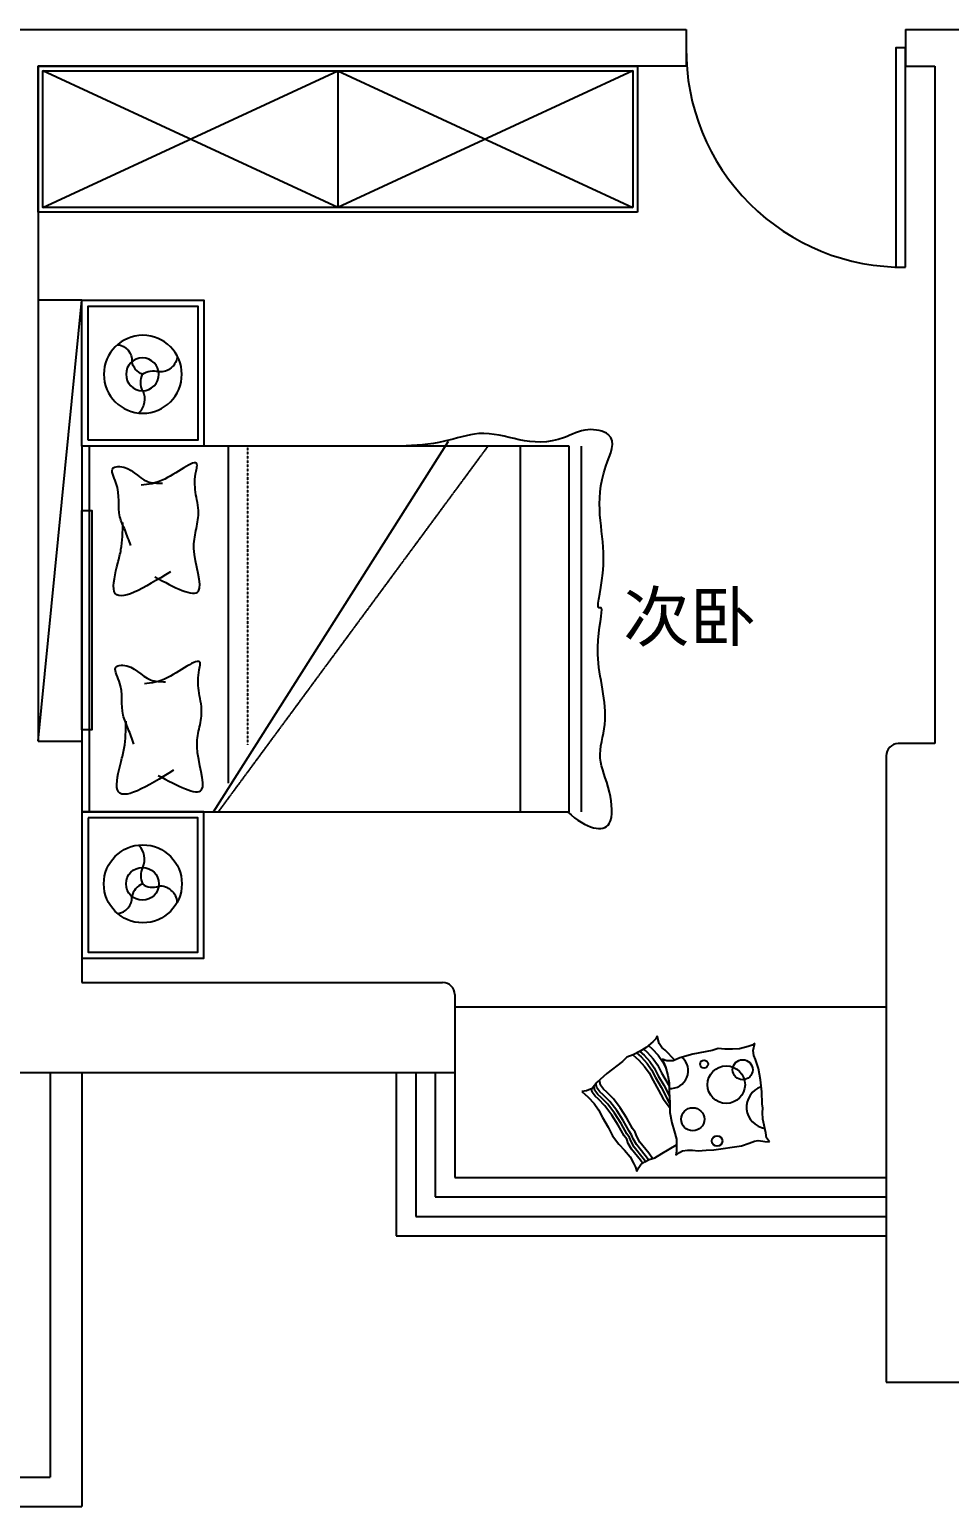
# Model space of a CAD drawing. Header units: millimetres. Extents: x 37084 to 115666, y -52331 to -28581.
# Drawn here: x 100560 to 104335, y -45184 to -39124 of the extents above; entities that cross this region are included whole.
import ezdxf

# ---------------------------------------------------------------- set-up
doc = ezdxf.new("R2010")
doc.units = ezdxf.units.MM
doc.linetypes.add('DASHED2', pattern=[0.375, 0.25, -0.125])
for name, color, linetype in [('JP-活动家具', 1, 'Continuous'), ('JP-高位家具', 1, 'Continuous'), ('家具内线', 8, 'Continuous'), ('家具外线', 4, 'Continuous')]:
    doc.layers.add(name, color=color, linetype=linetype)
doc.styles.get("Standard").update_dxf_attribs({"font": ''})
doc.styles.get('Standard').set_extended_font_data('SimSun')

# ---------------------------------------------------------------- blocks, each defined once
blk = doc.blocks.new('OKKO')
at = {"layer": 'JP-活动家具', "color": 2}
blk.add_lwpolyline([(98179.9, 1097.2), (98179.9, 1697.2), (97679.9, 1697.2), (97679.9, 1097.2)], close=True, dxfattribs=at)
at = {"layer": 'JP-活动家具', "color": 1}
blk.add_lwpolyline([(98154.9, 1122.2), (98154.9, 1672.2), (97704.9, 1672.2), (97704.9, 1122.2)], close=True, dxfattribs=at)
at = {"layer": 'JP-活动家具', "color": 3}
blk.add_circle((97929.9, 1392.5), 160, dxfattribs=at)
at = {"layer": 'JP-活动家具', "color": 1}
blk.add_circle((97931.5, 1392.5), 67.5, dxfattribs=at)
for centre, radius, start, end in [((97859.2, 1472.9), 70.8, 184.32336, 274.42075), ((98039.4, 1449), 65, 94.54721, 184.00458), ((97889.3, 1337), 69.8, 52.76922, 110.65496), ((97905.7, 1457.8), 70.2, 291.54965, 349.06021), ((97852.4, 1358.8), 86, 336.88985, 23.11015), ((98003.3, 1291.5), 80.7, 155.50609, 225.99515)]:
    blk.add_arc(centre, radius, start, end, dxfattribs=at)
blk = doc.blocks.new('rgdfc')
blk.add_line((48362.1, -14156.3), (47812.1, -14156.3))
at = {"color": 2, "ltscale": 1000}
for p, q in [((49812.1, -14156.3), (47812.1, -14156.3)), ((47812.1, -14156.3), (47812.1, -15656.3)), ((48412.1, -14156.3), (48412.1, -15538.4)), ((49812.1, -15656.3), (49812.1, -14156.3)), ((47812.1, -15656.3), (49812.1, -15656.3))]:
    blk.add_line(p, q, dxfattribs=at)
at = {"color": 1, "ltscale": 1000}
for p, q in [((47842.1, -14156.3), (47842.1, -15656.3)), ((48352.1, -15656.3), (49315.8, -14135.1))]:
    blk.add_line(p, q, dxfattribs=at)
at = {"color": 8, "linetype": 'DASHED2', "ltscale": 0.5}
for p, q in [((48372.1, -15656.3), (49478.5, -14156.3)), ((48492.1, -14156.3), (48492.1, -15381.1))]:
    blk.add_line(p, q, dxfattribs=at)
at = {"color": 8, "ltscale": 1000}
for p, q in [((49612.1, -15656.3), (49612.1, -14156.3)), ((49862.1, -15656.3), (49862.1, -14156.3))]:
    blk.add_line(p, q, dxfattribs=at)
at = {"color": 3}
blk.add_lwpolyline([(47812.1, -14420.3), (47852.1, -14420.3), (47852.1, -15320.1), (47812.1, -15320.1)], close=True, dxfattribs=at)
at = {"color": 2, "ltscale": 1000}
blk.add_open_spline([(49804.6, -15656.3), (49883.5, -15726.4), (50001.1, -15755.3), (49979.3, -15545.3), (49920.3, -15437.8), (49985.4, -15247.1), (49903.1, -15027.9), (49961.8, -14783.8), (49911.6, -14856.1), (49985.4, -14572.5), (49895.1, -14355), (50020.8, -14108.3), (49878.2, -14076.9), (49676.3, -14189.6), (49511, -14065.1), (49286.3, -14147.1), (49179.7, -14153.1), (49120.2, -14156.3)], degree=3, knots=[0, 0, 0, 0, 140.356688, 240.855445, 374.272085, 514.628774, 800.960617, 1037.309606, 1234.977718, 1501.883052, 1872.056655, 1990.732643, 2052.345442, 2125.407537, 2467.000811, 2608.004871, 2786.638856, 2786.638856, 2786.638856, 2786.638856], dxfattribs=at)
at = {"color": 1, "ltscale": 1000}
for points, knots in [([(48012.1, -14563.5), (48004.9, -14542.6), (47991.2, -14503.2), (47952.1, -14419.2), (47976.9, -14341.9), (47921.9, -14244.2), (48009, -14232.2), (48054.9, -14307.4), (48121, -14307.6), (48142.5, -14307.7)], [0, 0, 0, 0, 70.314327, 132.712823, 281.06886, 345.030234, 373.143701, 508.899423, 574.349148, 574.349148, 574.349148, 574.349148]), ([(48111.6, -14692.1), (48191.2, -14734.9), (48345.4, -14817.9), (48259.7, -14603.2), (48279.3, -14503.5), (48297, -14425.6), (48274.7, -14344.1), (48273.9, -14281.8), (48298.3, -14188.3), (48154.3, -14306.5), (48084.1, -14313.3), (48055.2, -14316.1)], [0, 0, 0, 0, 197.98522, 383.798459, 461.536852, 537.063609, 629.138715, 719.341985, 744.183766, 895.041347, 1000.692483, 1000.692483, 1000.692483, 1000.692483]), ([(48175.5, -14671.1), (48068.7, -14736.8), (47910.8, -14834), (47955, -14651.8), (47978.3, -14564.3), (47979.4, -14507.3), (47980.1, -14469.5)], [0, 0, 0, 0, 257.192142, 380.388355, 440.188761, 557.045341, 557.045341, 557.045341, 557.045341]), ([(48124.6, -15506.5), (48204.2, -15549.4), (48358.4, -15632.4), (48272.7, -15417.7), (48292.3, -15318), (48310, -15240.1), (48287.7, -15158.6), (48286.9, -15096.3), (48311.3, -15002.7), (48167.3, -15121), (48097.1, -15127.8), (48068.2, -15130.6)], [0, 0, 0, 0, 197.98522, 383.798459, 461.536852, 537.063609, 629.138715, 719.341985, 744.183766, 895.041347, 1000.692483, 1000.692483, 1000.692483, 1000.692483]), ([(48025.1, -15377.9), (48017.9, -15357.1), (48004.2, -15317.7), (47965.1, -15233.7), (47989.9, -15156.4), (47934.9, -15058.7), (48022, -15046.7), (48067.9, -15121.9), (48134, -15122.1), (48155.5, -15122.1)], [0, 0, 0, 0, 70.314327, 132.712823, 281.06886, 345.030234, 373.143701, 508.899423, 574.349148, 574.349148, 574.349148, 574.349148]), ([(48188.5, -15485.6), (48081.7, -15551.3), (47923.8, -15648.5), (47968, -15466.2), (47991.3, -15378.8), (47992.4, -15321.7), (47993.1, -15284)], [0, 0, 0, 0, 257.192142, 380.388355, 440.188761, 557.045341, 557.045341, 557.045341, 557.045341])]:
    blk.add_open_spline(points, degree=3, knots=knots, dxfattribs=at)
at = {"layer": 'JP-高位家具', "color": 7, "xscale": -1}
blk.add_blockref('OKKO', (145992, -15253.5), dxfattribs=at)
at = {"layer": 'JP-高位家具', "color": 7, "rotation": 180}
blk.add_blockref('OKKO', (145992, -14559.1), dxfattribs=at)
blk = doc.blocks.new('MK-JJ-0283')
at = {"layer": '家具内线', "color": 1}
for p, q in [((-74509.3, 112384.2), (-74453.3, 112413.1)), ((-74499.7, 112370.4), (-74412.9, 112415.2)), ((-74696.8, 112324.7), (-74663.3, 112354.7)), ((-74663.3, 112354.7), (-74631.1, 112377)), ((-74645.7, 112329.4), (-74613.6, 112351.7)), ((-74631.1, 112377), (-74591.2, 112397.9)), ((-74613.6, 112351.7), (-74573.7, 112372.6)), ((-74598.6, 112334.9), (-74558.6, 112355.8)), ((-74589, 112321.1), (-74549.1, 112342)), ((-74573.7, 112372.6), (-74506.6, 112411.2)), ((-74558.6, 112355.8), (-74509.3, 112384.2)), ((-74549.1, 112342), (-74499.7, 112370.4)), ((-74533.3, 112329.1), (-74484, 112357.5)), ((-74484, 112357.5), (-74439.7, 112380.3)), ((-74439.7, 112380.3), (-74397.6, 112412.9)), ((-74695.1, 112280.9), (-74679.3, 112299.4)), ((-74683.2, 112260.3), (-74664.3, 112282.6)), ((-74679.3, 112299.4), (-74645.7, 112329.4)), ((-74675.3, 112244.6), (-74654.7, 112268.8)), ((-74664.3, 112282.6), (-74630.7, 112312.6)), ((-74654.7, 112268.8), (-74621.2, 112298.9)), ((-74639, 112255.9), (-74605.4, 112285.9)), ((-74630.7, 112312.6), (-74598.6, 112334.9)), ((-74621.2, 112298.9), (-74589, 112321.1)), ((-74605.4, 112285.9), (-74573.3, 112308.2)), ((-74573.3, 112308.2), (-74533.3, 112329.1)), ((-74218.1, 112261.7), (-74247.3, 112244.9)), ((-74161.6, 112307.6), (-74218.1, 112261.7)), ((-74148.9, 112289.2), (-74205.4, 112243.3)), ((-74134.7, 112278.6), (-74191.3, 112232.7)), ((-74125.2, 112264.8), (-74181.7, 112218.9)), ((-74134.5, 112326.4), (-74161.6, 112307.6)), ((-74126.4, 112304.8), (-74148.9, 112289.2)), ((-74118.4, 112289.9), (-74134.7, 112278.6)), ((-74109.1, 112276), (-74125.2, 112264.8)), ((-74665.6, 112224.6), (-74639, 112255.9)), ((-74341, 112193.6), (-74393.1, 112160.9)), ((-74287.2, 112224), (-74341, 112193.6)), ((-74274.5, 112205.6), (-74328.2, 112175.2)), ((-74260.4, 112195), (-74314.1, 112164.6)), ((-74268.9, 112236.7), (-74287.2, 112224)), ((-74256.1, 112218.4), (-74274.5, 112205.6)), ((-74247.3, 112244.9), (-74268.9, 112236.7)), ((-74242, 112207.7), (-74260.4, 112195)), ((-74234.6, 112226.5), (-74256.1, 112218.4)), ((-74232.4, 112193.9), (-74250.8, 112181.2)), ((-74220.4, 112215.9), (-74242, 112207.7)), ((-74205.4, 112243.3), (-74234.6, 112226.5)), ((-74210.9, 112202.1), (-74232.4, 112193.9)), ((-74191.3, 112232.7), (-74220.4, 112215.9)), ((-74181.7, 112218.9), (-74210.9, 112202.1)), ((-74439.7, 112125.2), (-74474, 112091.3)), ((-74393.1, 112160.9), (-74439.7, 112125.2)), ((-74380.3, 112142.5), (-74427, 112106.8)), ((-74366.2, 112131.9), (-74412.8, 112096.2)), ((-74356.6, 112118.1), (-74403.3, 112082.4)), ((-74328.2, 112175.2), (-74380.3, 112142.5)), ((-74314.1, 112164.6), (-74366.2, 112131.9)), ((-74304.5, 112150.8), (-74356.6, 112118.1)), ((-74250.8, 112181.2), (-74304.5, 112150.8)), ((-74509.9, 112059.6), (-74535.4, 112053.4)), ((-74497.1, 112041.2), (-74518.5, 112036.1)), ((-74489.2, 112073.9), (-74509.9, 112059.6)), ((-74476.5, 112055.6), (-74497.1, 112041.2)), ((-74474, 112091.3), (-74489.2, 112073.9)), ((-74462.3, 112044.9), (-74483, 112030.6)), ((-74461.3, 112072.9), (-74476.5, 112055.6)), ((-74447.1, 112062.3), (-74462.3, 112044.9)), ((-74427, 112106.8), (-74461.3, 112072.9)), ((-74437.6, 112048.5), (-74452.8, 112031.2)), ((-74412.8, 112096.2), (-74447.1, 112062.3)), ((-74403.3, 112082.4), (-74437.6, 112048.5)), ((-74483, 112030.6), (-74504.8, 112025.3)), ((-74473.4, 112016.8), (-74491.7, 112012.4)), ((-74452.8, 112031.2), (-74473.4, 112016.8))]:
    blk.add_line(p, q, dxfattribs=at)
at = {"layer": '家具内线'}
blk.add_line((-74713.1, 112305.5), (-74696.8, 112324.7), dxfattribs=at)
at = {"layer": '家具内线', "color": 1}
for centre, radius in [((-74589.1, 112788.6), 51.4), ((-74512.5, 112704.4), 96.3), ((-74223.8, 112657.4), 27.1), ((-74618.5, 112590.7), 20.5), ((-74335, 112532.7), 59.5)]:
    blk.add_circle(centre, radius, dxfattribs=at)
for centre, radius, start, end in [((-74397, 112918.1), 109.8, 198.21699, 352.00294), ((-74583.7, 112418.9), 90.5, 355.24889, 140.31858)]:
    blk.add_arc(centre, radius, start, end, dxfattribs=at)
at = {"layer": '家具外线', "color": 2}
for p, q in [((-74595.3, 112869.2), (-74641.1, 112854.1)), ((-74537.6, 112880.3), (-74595.3, 112869.2)), ((-74476.4, 112886.2), (-74537.6, 112880.3)), ((-74414.7, 112889.4), (-74476.4, 112886.2)), ((-74392.6, 112892.6), (-74414.7, 112889.4)), ((-74369.7, 112890.2), (-74392.6, 112892.6)), ((-74336.1, 112892.2), (-74369.7, 112890.2)), ((-74265, 112908), (-74336.1, 112892.2)), ((-74240.1, 112911.6), (-74265, 112908)), ((-74219.5, 112925.8), (-74240.1, 112911.6)), ((-74225.4, 112868.5), (-74223.1, 112891.4)), ((-74222.7, 112849.1), (-74225.4, 112868.5)), ((-74223.1, 112891.4), (-74221.9, 112902.9)), ((-74221.9, 112902.9), (-74219.5, 112925.8)), ((-74687.4, 112841.9), (-74725.3, 112850.6)), ((-74725.3, 112850.6), (-74715, 112837.9)), ((-74715, 112837.9), (-74709.1, 112816.2)), ((-74709.1, 112816.2), (-74697.2, 112772.7)), ((-74662.5, 112845.4), (-74687.4, 112841.9)), ((-74641.1, 112854.1), (-74662.5, 112845.4)), ((-74213.2, 112822.2), (-74222.7, 112849.1)), ((-74697.2, 112772.7), (-74694.8, 112736.3)), ((-74694.8, 112736.3), (-74694.8, 112696.7)), ((-74178.7, 112640.8), (-74198.9, 112781.9)), ((-74694.8, 112696.7), (-74698.3, 112662.3)), ((-74698.3, 112662.3), (-74688.5, 112632.7)), ((-74688.5, 112632.7), (-74668.6, 112533.8)), ((-74172.7, 112559.7), (-74175.9, 112601.6)), ((-74668.6, 112533.8), (-74650.4, 112465.8)), ((-74177.1, 112530.8), (-74172.7, 112559.7)), ((-74176.3, 112505.5), (-74177.1, 112530.8)), ((-74172.7, 112480.6), (-74176.3, 112505.5)), ((-74638.7, 112441), (-74688.7, 112391.5)), ((-74650.4, 112465.8), (-74634.2, 112431.4)), ((-74634.2, 112431.4), (-74635.4, 112400.2)), ((-74476.1, 112411.7), (-74419.3, 112415.1)), ((-74419.3, 112415.1), (-74369.4, 112415.7)), ((-74369.4, 112415.7), (-74317.3, 112426)), ((-74317.3, 112426), (-74276.6, 112437.5)), ((-74276.6, 112437.5), (-74233.1, 112449.4)), ((-74233.1, 112449.4), (-74196.4, 112449)), ((-74159.7, 112373.6), (-74204.4, 112449.1)), ((-74196.4, 112449), (-74173.9, 112449.4)), ((-74173.9, 112449.4), (-74150.4, 112446.3)), ((-74150.4, 112446.3), (-74164.8, 112464.8)), ((-74724.6, 112359.9), (-74762.4, 112350.7)), ((-74762.4, 112350.7), (-74747.6, 112344)), ((-74747.6, 112344), (-74732.5, 112327.2)), ((-74703.9, 112374.2), (-74724.6, 112359.9)), ((-74688.7, 112391.5), (-74703.9, 112374.2)), ((-74635.4, 112400.2), (-74643.3, 112376.5)), ((-74643.3, 112376.5), (-74603.4, 112393.5)), ((-74603.4, 112393.5), (-74559.9, 112405.4)), ((-74559.9, 112405.4), (-74521.2, 112410.9)), ((-74521.2, 112410.9), (-74476.1, 112411.7)), ((-74138.1, 112337.5), (-74159.7, 112373.6)), ((-74129.1, 112309.7), (-74138.1, 112337.5)), ((-74732.5, 112327.2), (-74702.5, 112293.6)), ((-74702.5, 112293.6), (-74684.1, 112262.1)), ((-74684.1, 112262.1), (-74666.4, 112226.7)), ((-74117, 112287.5), (-74129.1, 112309.7)), ((-74102.7, 112266.8), (-74117, 112287.5)), ((-74088.6, 112256.2), (-74102.7, 112266.8)), ((-74666.4, 112226.7), (-74654.2, 112194.4)), ((-74654.2, 112194.4), (-74632.1, 112172.3)), ((-74176.4, 112181.7), (-74142.8, 112211.8)), ((-74142.8, 112211.8), (-74109.8, 112227.9)), ((-74109.8, 112227.9), (-74089.8, 112238.3)), ((-74089.8, 112238.3), (-74067.5, 112246.1)), ((-74067.5, 112246.1), (-74088.6, 112256.2)), ((-74632.1, 112172.3), (-74570.2, 112092.7)), ((-74294, 112097.9), (-74249.7, 112120.8)), ((-74249.7, 112120.8), (-74207.7, 112153.3)), ((-74207.7, 112153.3), (-74176.4, 112181.7)), ((-74570.2, 112092.7), (-74523.5, 112040)), ((-74523.5, 112040), (-74493.6, 112016.5)), ((-74415.5, 112026.4), (-74383.3, 112048.6)), ((-74383.3, 112048.6), (-74343.4, 112069.5)), ((-74343.4, 112069.5), (-74294, 112097.9)), ((-74493.6, 112016.5), (-74480.7, 111988)), ((-74480.7, 111988), (-74477.1, 111963.3)), ((-74477.1, 111963.3), (-74449, 111996.3)), ((-74449, 111996.3), (-74415.5, 112026.4))]:
    blk.add_line(p, q, dxfattribs=at)
at = {"layer": '家具外线'}
for p, q in [((-74198.9, 112781.9), (-74213.2, 112822.2)), ((-74175.9, 112601.6), (-74178.7, 112640.8)), ((-74164.8, 112464.8), (-74172.7, 112480.6))]:
    blk.add_line(p, q, dxfattribs=at)

msp = doc.modelspace()

# ---------------------------------------------------------------- linework, layer by layer
for p, q in [((100414.6, -39123.9), (103254.6, -39123.9)), ((103254.6, -39123.9), (103254.6, -39273.9)), ((104154.6, -39123.9), (104154.6, -39273.9)), ((104154.6, -39123.9), (104504.6, -39123.9)), ((103254.6, -39273.9), (100594.6, -39273.9)), ((100594.6, -39273.9), (100594.6, -42043.9)), ((104154.6, -39273.9), (104274.6, -39273.9)), ((104274.6, -39273.9), (104274.6, -42053.9)), ((100594.6, -42043.9), (100774.6, -42043.9)), ((100774.6, -42043.9), (100774.6, -43033.9)), ((104274.6, -42053.9), (104124.6, -42053.9)), ((104074.6, -42103.9), (104074.6, -43833.9)), ((100774.6, -43033.9), (102254.6, -43033.9)), ((102304.6, -43083.9), (102304.6, -43403.9)), ((99544.6, -43403.9), (102304.6, -43403.9)), ((104074.6, -43833.9), (104074.6, -44673.9)), ((104074.6, -44673.9), (106464.6, -44673.9))]:
    msp.add_line(p, q)
at = {"color": 1}
for p, q in [((101824.6, -39853.9), (100614.6, -39293.9)), ((100614.6, -39853.9), (101824.6, -39293.9)), ((101824.6, -39293.9), (101824.6, -39853.9)), ((103034.6, -39293.9), (101824.6, -39853.9)), ((101824.6, -39293.9), (103034.6, -39853.9)), ((100594.6, -42043.9), (100774.6, -40233.9))]:
    msp.add_line(p, q, dxfattribs=at)
at = {"color": 2}
msp.add_line((100774.6, -40233.9), (100594.6, -40233.9), dxfattribs=at)
at = {"color": 251}
for p, q in [((102304.6, -43133.9), (104074.6, -43133.9)), ((100774.6, -43403.9), (100774.6, -45183.9)), ((102064.6, -43403.9), (102064.6, -44073.9)), ((102304.6, -43403.9), (102304.6, -43833.9)), ((102304.6, -43833.9), (104074.6, -43833.9)), ((102064.6, -44073.9), (104074.6, -44073.9)), ((95534.6, -45183.9), (100774.6, -45183.9))]:
    msp.add_line(p, q, dxfattribs=at)
at = {"color": 3}
for p in [(100644.6, -43403.9), (95659.6, -45063.9)]:
    msp.add_line(p, (100644.6, -45063.9), dxfattribs=at)
at = {"color": 4}
for p, q in [((102144.6, -43403.9), (102144.6, -43993.9)), ((102224.6, -43403.9), (102224.6, -43913.9)), ((102224.6, -43913.9), (104074.6, -43913.9)), ((102144.6, -43993.9), (104074.6, -43993.9))]:
    msp.add_line(p, q, dxfattribs=at)
at = {"color": 2}
for points in [[(104154.6, -40098.9), (104154.6, -39198.9), (104114.6, -39198.9), (104114.6, -40098.9)], [(103054.6, -39873.9), (100594.6, -39873.9), (100594.6, -39273.9), (103054.6, -39273.9)]]:
    msp.add_lwpolyline(points, close=True, dxfattribs=at)
at = {"color": 1}
msp.add_lwpolyline([(103034.6, -39853.9), (100614.6, -39853.9), (100614.6, -39293.9), (103034.6, -39293.9)], close=True, dxfattribs=at)
at = {"color": 2}
msp.add_arc((104143, -39210.4), 888.5, 179.25526, 270.74474, dxfattribs=at)
for centre, start, end in [((104124.6, -42103.9), 90, 180), ((102254.6, -43083.9), 0, 90)]:
    msp.add_arc(centre, 50, start, end)

# ---------------------------------------------------------------- block references
at = {"color": 0}
msp.add_blockref('rgdfc', (52962.5, -26677.6), dxfattribs=at)
at = {"layer": '家具外线', "xscale": 0.8000000000029102, "yscale": 0.8000000000029102, "zscale": 0.8, "rotation": 270}
msp.add_blockref('MK-JJ-0283', (13255.1, -103063.3), dxfattribs=at)

# ---------------------------------------------------------------- texts
at = {"insert": (102995.6, -41433.2), "char_height": 200, "attachment_point": 1}
msp.add_mtext('{\\C3;次卧}', dxfattribs=at)

doc.saveas('drawing.dxf')
